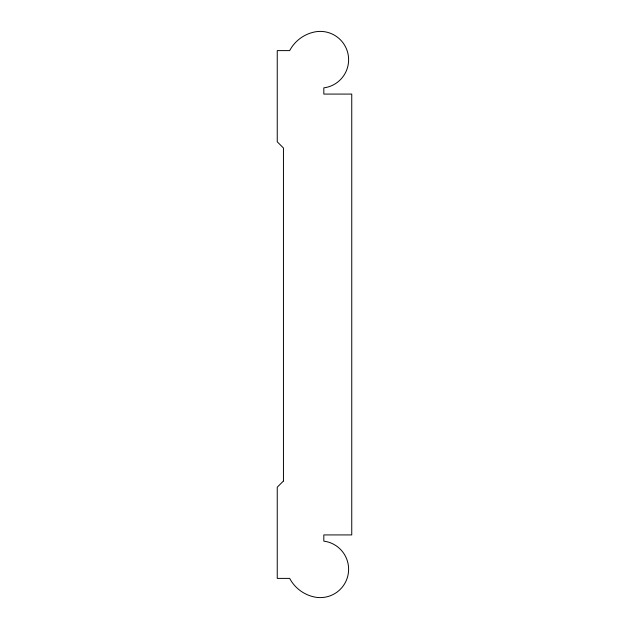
<?xml version="1.0" encoding="UTF-8"?>
<svg xmlns="http://www.w3.org/2000/svg" width="629" height="629" viewBox="0 0 629 629"><rect width="100%" height="100%" fill="white"/><g stroke="black" fill="none" stroke-linecap="round" stroke-linejoin="round"><path stroke-width="0.94" d="M283.451 480.988L277.247 487.2L277.247 578.389L289.662 578.389A36.537 36.537 0 0 0 314.5 597.015A28.352 28.352 0 0 0 348.23 573.915A28.352 28.352 0 0 0 323.817 541.137L323.817 534.925L351.753 534.925L351.753 94.075L323.817 94.075L323.817 87.863A28.352 28.352 0 0 0 348.23 55.085A28.352 28.352 0 0 0 314.5 31.985A36.537 36.537 0 0 0 289.662 50.611L277.247 50.611L277.247 141.8L283.451 148.012L283.451 480.988"/></g></svg>
